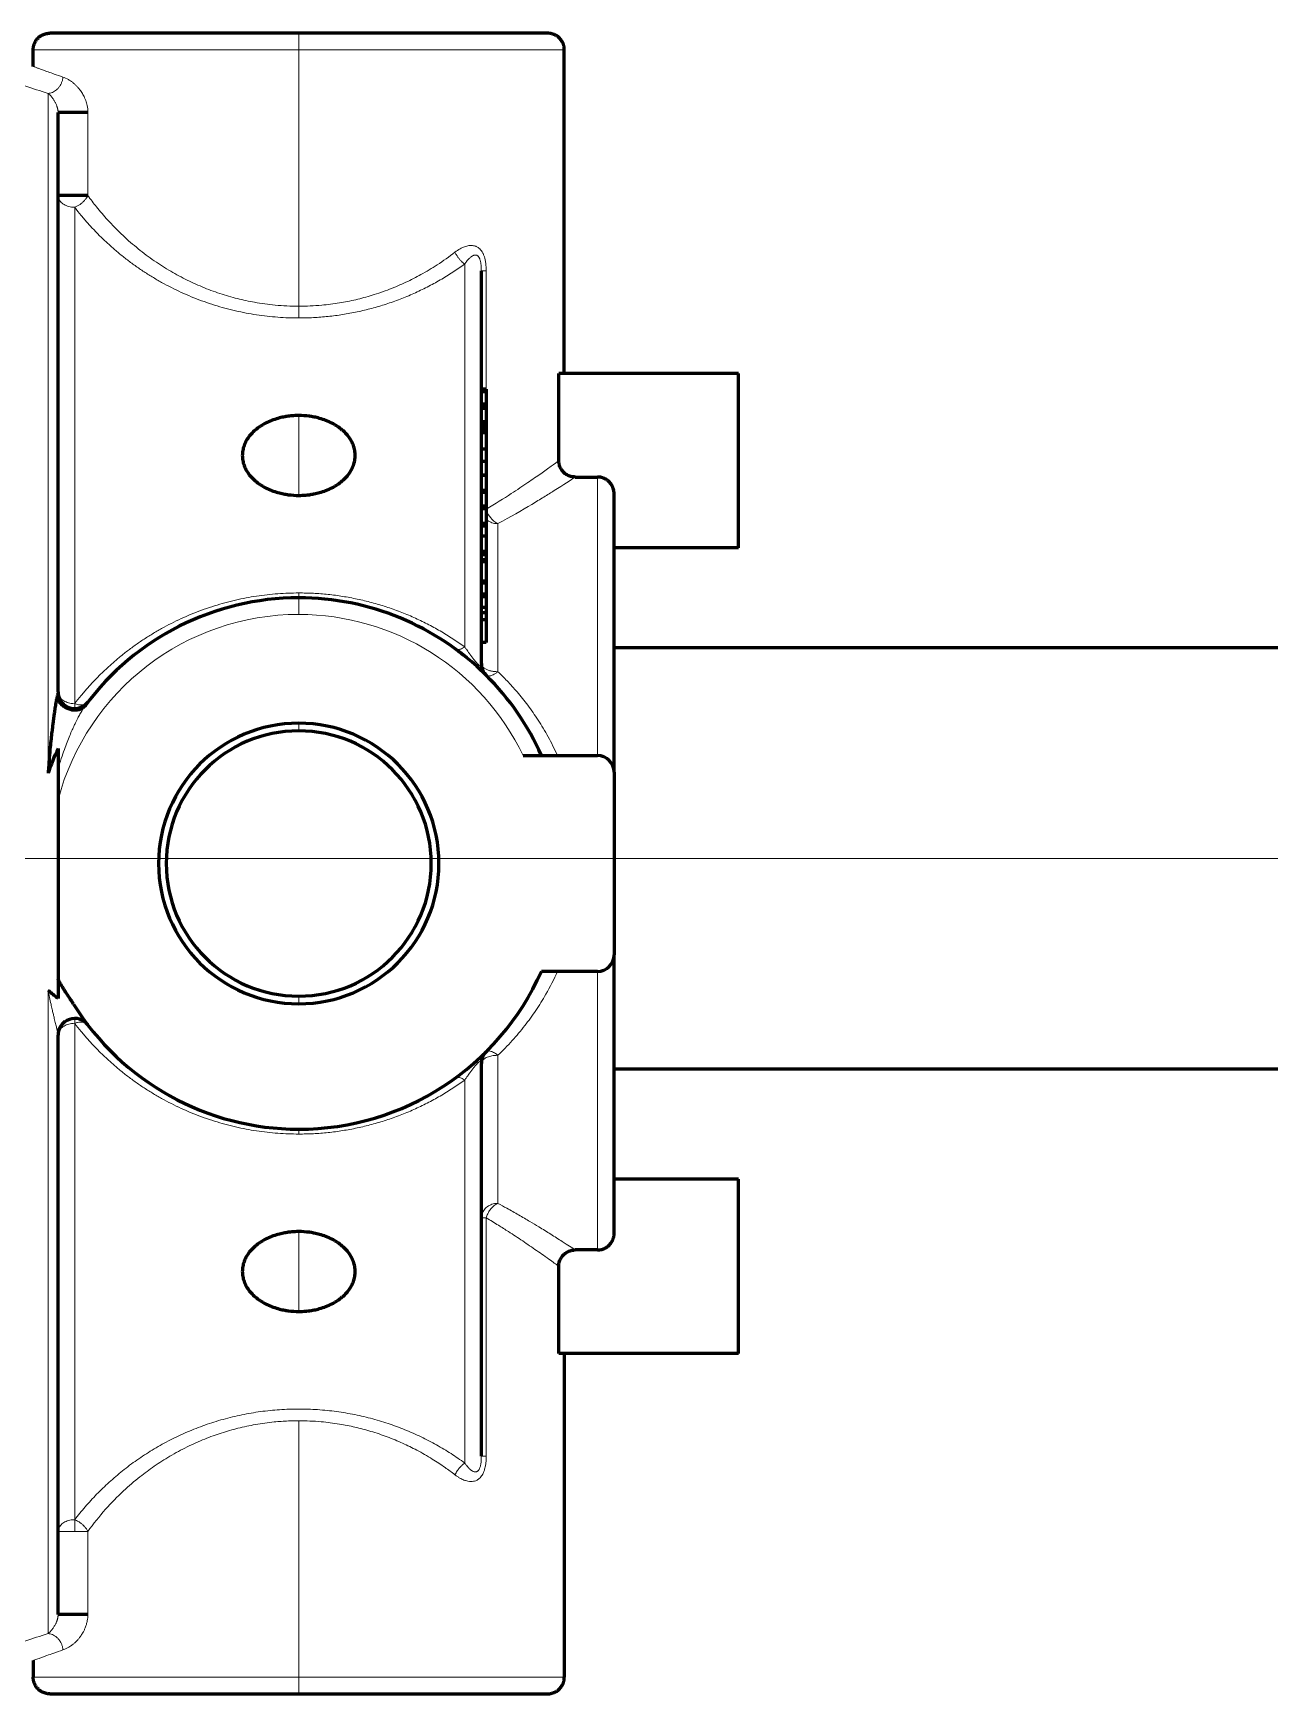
# Model space of a CAD drawing. Header units: millimetres. Extents: x 0 to 1680, y 0 to 594.
# Drawn here: x 628.473 to 630.428, y 228.67 to 231.295 of the extents above; entities that cross this region are included whole.
import ezdxf

# ---------------------------------------------------------------- set-up
doc = ezdxf.new("R2010")
doc.units = ezdxf.units.MM
for name, pattern in [('K5LT_AXLED', [19.5, 15, -1.5, 1.5, -1.5]), ('K5LT_BASIC', [0]), ('K5LT_THIN', [0])]:
    doc.linetypes.add(name, pattern=pattern)
doc.layers.add('Системный слой', color=7, linetype='Continuous')

msp = doc.modelspace()

# ---------------------------------------------------------------- linework, layer by layer
at = {"layer": 'Системный слой', "color": 5, "linetype": 'K5LT_BASIC', "lineweight": 60, "true_color": 0x0000ff}
for p, q in [((628.89277, 231.29511), (628.49902, 231.29511)), ((629.28652, 231.29511), (628.89277, 231.29511)), ((629.28652, 231.29511), (629.28652, 231.29511)), ((628.47277, 231.24261), (628.47277, 231.26886)), ((629.31277, 230.75699), (629.31277, 231.26886)), ((628.51214, 230.25383), (628.51214, 231.17003)), ((628.55924, 231.17003), (628.51214, 231.17003)), ((628.51214, 231.03855), (628.51214, 231.17003)), ((628.55924, 231.03855), (628.51214, 231.03855)), ((629.18152, 230.29871), (629.18152, 230.91943)), ((629.18152, 230.73242), (629.18152, 230.91943)), ((629.30401, 230.61932), (629.30401, 230.75699)), ((629.58839, 230.75699), (629.30401, 230.75699)), ((629.58839, 230.48136), (629.58839, 230.75699)), ((629.18939, 230.73242), (629.18152, 230.73242)), ((629.18939, 230.72832), (629.18152, 230.72832)), ((629.18939, 230.73242), (629.18939, 230.72832)), ((629.18939, 230.72832), (629.18939, 230.70884)), ((629.18939, 230.70884), (629.18152, 230.70884)), ((629.18152, 230.70715), (629.18939, 230.70715)), ((629.18939, 230.70175), (629.18152, 230.70175)), ((629.18939, 230.70884), (629.18939, 230.70715)), ((629.18939, 230.70715), (629.18939, 230.70175)), ((629.18939, 230.70175), (629.18939, 230.68084)), ((629.18939, 230.68084), (629.18152, 230.68084)), ((629.18939, 230.67582), (629.18152, 230.67582)), ((629.18939, 230.6708), (629.18152, 230.6708)), ((629.18939, 230.66669), (629.18152, 230.66669)), ((629.18939, 230.66349), (629.18152, 230.66349)), ((629.18939, 230.68084), (629.18939, 230.67582)), ((629.18939, 230.67582), (629.18939, 230.6708)), ((629.18939, 230.6708), (629.18939, 230.66669)), ((629.18939, 230.66669), (629.18939, 230.66349)), ((629.18939, 230.66349), (629.18939, 230.63732)), ((629.18939, 230.63732), (629.18152, 230.63732)), ((629.18939, 230.63732), (629.18939, 230.61829)), ((629.18939, 230.61829), (629.18152, 230.61829)), ((629.18939, 230.61783), (629.18152, 230.61783)), ((629.18939, 230.61829), (629.18939, 230.61783)), ((629.18939, 230.61783), (629.18939, 230.59628)), ((629.18939, 230.59628), (629.18152, 230.59628)), ((629.18939, 230.59582), (629.18152, 230.59582)), ((629.18939, 230.59628), (629.18939, 230.59582)), ((629.18939, 230.59582), (629.18939, 230.5722)), ((629.33007, 230.59356), (629.36527, 230.59356)), ((629.18939, 230.5722), (629.18152, 230.5722)), ((629.18939, 230.569), (629.18152, 230.569)), ((629.18939, 230.5722), (629.18939, 230.569)), ((629.18939, 230.569), (629.18939, 230.54792)), ((629.39152, 230.12699), (629.39152, 230.56705)), ((629.18152, 230.54792), (629.18939, 230.54792)), ((629.18939, 230.54347), (629.18152, 230.54347)), ((629.18939, 230.54792), (629.18939, 230.54347)), ((629.18939, 230.54347), (629.18939, 230.52053)), ((629.18152, 230.52053), (629.18939, 230.52053)), ((629.18939, 230.51609), (629.18152, 230.51609)), ((629.18939, 230.52053), (629.18939, 230.51609)), ((629.18939, 230.51609), (629.18939, 230.50007)), ((629.18939, 230.50007), (629.18152, 230.50007)), ((629.18939, 230.47588), (629.18152, 230.47588)), ((629.18939, 230.50007), (629.18939, 230.47588)), ((629.18939, 230.47588), (629.18939, 230.47495)), ((629.58839, 230.48136), (629.39152, 230.48136)), ((629.18939, 230.47495), (629.18152, 230.47495)), ((629.18939, 230.47077), (629.18152, 230.47077)), ((629.18939, 230.46264), (629.18152, 230.46264)), ((629.18939, 230.45945), (629.18152, 230.45945)), ((629.18939, 230.47495), (629.18939, 230.47077)), ((629.18939, 230.47077), (629.18939, 230.46264)), ((629.18939, 230.46264), (629.18939, 230.45945)), ((629.18939, 230.45945), (629.18939, 230.42886)), ((629.18939, 230.42886), (629.18152, 230.42886)), ((629.18939, 230.42566), (629.18152, 230.42566)), ((629.18939, 230.42886), (629.18939, 230.42566)), ((629.18939, 230.42566), (629.18939, 230.40832)), ((629.18939, 230.40832), (629.18152, 230.40832)), ((629.18939, 230.40741), (629.18152, 230.40741)), ((629.18939, 230.40421), (629.18152, 230.40421)), ((629.18939, 230.40832), (629.18939, 230.40741)), ((629.18939, 230.40741), (629.18939, 230.40421)), ((629.18939, 230.40421), (629.18939, 230.38766)), ((629.18152, 230.38766), (629.18939, 230.38766)), ((629.18939, 230.37873), (629.18152, 230.37873)), ((629.18939, 230.38766), (629.18939, 230.37873)), ((629.18939, 230.37873), (629.18939, 230.36769)), ((629.18939, 230.36769), (629.18152, 230.36769)), ((629.18939, 230.36769), (629.18939, 230.33209)), ((629.18939, 230.33209), (629.18152, 230.33209)), ((629.39152, 230.32405), (631.16634, 230.32405)), ((629.18152, 230.29871), (629.18152, 230.29869)), ((628.51214, 230.16459), (628.51214, 230.13195)), ((629.24763, 230.15324), (629.36527, 230.15324)), ((628.51214, 230.13195), (628.51214, 230.08343)), ((629.39152, 230.12699), (629.39152, 229.83824)), ((628.51214, 230.08343), (628.51214, 229.98261)), ((628.51214, 229.98261), (628.51214, 229.79955)), ((629.39152, 229.39818), (629.39152, 229.83824)), ((628.51214, 229.79955), (628.51214, 229.76913)), ((629.36527, 229.81199), (629.27655, 229.81199)), ((628.53631, 229.7605), (628.5363, 229.76052)), ((628.51214, 228.79519), (628.51214, 229.7114)), ((629.18152, 229.0458), (629.18152, 229.66652)), ((631.16634, 229.6573), (629.39152, 229.6573)), ((628.51214, 228.92668), (628.51214, 229.6348)), ((629.18152, 229.57108), (629.18152, 229.58938)), ((629.18152, 229.42253), (629.18152, 229.58938)), ((629.18152, 229.55623), (629.18152, 229.57108)), ((629.18152, 229.5372), (629.18152, 229.55623)), ((629.18152, 229.53365), (629.18152, 229.5372)), ((629.18152, 229.53247), (629.18152, 229.53365)), ((629.18152, 229.52555), (629.18152, 229.53247)), ((629.18152, 229.5176), (629.18152, 229.52555)), ((629.18152, 229.50646), (629.18152, 229.5176)), ((629.18152, 229.49219), (629.18152, 229.50646)), ((629.18152, 229.49097), (629.18152, 229.49219)), ((629.18152, 229.48901), (629.18152, 229.49097)), ((629.18152, 229.48209), (629.18152, 229.48901)), ((629.18152, 229.47414), (629.18152, 229.48209)), ((629.58839, 229.48386), (629.39152, 229.48386)), ((629.58839, 229.20824), (629.58839, 229.48386)), ((629.18152, 229.463), (629.18152, 229.47414)), ((629.18152, 229.45824), (629.18152, 229.463)), ((629.18152, 229.43073), (629.18152, 229.45824)), ((629.18152, 229.42516), (629.18152, 229.43073)), ((629.18152, 229.42345), (629.18152, 229.42516)), ((629.18152, 229.40504), (629.18152, 229.42345)), ((629.18152, 229.0458), (629.18152, 229.42253)), ((629.18152, 229.40386), (629.18152, 229.40504)), ((629.18152, 229.39955), (629.18152, 229.40386)), ((629.18152, 229.39841), (629.18152, 229.39955)), ((629.18152, 229.38), (629.18152, 229.39841)), ((629.18152, 229.37882), (629.18152, 229.38)), ((629.18152, 229.3627), (629.18152, 229.37882)), ((629.18152, 229.35875), (629.18152, 229.3627)), ((629.18152, 229.35864), (629.18152, 229.35875)), ((629.18152, 229.35178), (629.18152, 229.35864)), ((629.18152, 229.32787), (629.18152, 229.35178)), ((629.36527, 229.37167), (629.33007, 229.37167)), ((629.18152, 229.31982), (629.18152, 229.32787)), ((629.30401, 229.20824), (629.30401, 229.34591)), ((629.18152, 229.30614), (629.18152, 229.31982)), ((629.18152, 229.29626), (629.18152, 229.30614)), ((629.18152, 229.29508), (629.18152, 229.29626)), ((629.18152, 229.28251), (629.18152, 229.29508)), ((629.58839, 229.20824), (629.30401, 229.20824)), ((629.31277, 229.20824), (629.31277, 228.69636)), ((628.51214, 228.79519), (628.51214, 228.92668)), ((628.55924, 228.79519), (628.51214, 228.79519)), ((628.47277, 228.72262), (628.47277, 228.69636)), ((628.49902, 228.67011), (628.89277, 228.67011)), ((628.89277, 228.67011), (629.28652, 228.67011))]:
    msp.add_line(p, q, dxfattribs=at)
at = {"layer": 'Системный слой', "color": 7, "linetype": 'K5LT_THIN', "lineweight": 18}
for p, q in [((628.89277, 231.26886), (628.89277, 231.29511)), ((628.47277, 231.26886), (628.89277, 231.26886)), ((628.89277, 231.26886), (628.89277, 230.86352)), ((628.89277, 231.26886), (629.31277, 231.26886)), ((628.49639, 231.19993), (628.49639, 230.12535)), ((628.55924, 231.03855), (628.55924, 231.17003)), ((628.53839, 230.23527), (628.53839, 231.01999)), ((629.15527, 230.93033), (629.15527, 230.32493)), ((629.18924, 230.91943), (629.18152, 230.91943)), ((629.18924, 230.73242), (629.18924, 230.91943)), ((628.89277, 230.84495), (628.89277, 230.86352)), ((628.89277, 230.69074), (628.89277, 230.56452)), ((629.36527, 230.59356), (629.36527, 230.15324)), ((629.20777, 230.2858), (629.20777, 230.51984)), ((628.89277, 230.4103), (628.89277, 230.40261)), ((628.89277, 230.40261), (628.89277, 230.37636)), ((628.53839, 230.23527), (628.53839, 230.22758)), ((628.89277, 230.19222), (628.89277, 230.20436)), ((629.36527, 229.81199), (629.36527, 229.37167)), ((628.49639, 229.78188), (628.49639, 228.7653)), ((628.89277, 229.77301), (628.89277, 229.76086)), ((628.53839, 229.72996), (628.53839, 229.73765)), ((628.53839, 228.94524), (628.53839, 229.72996)), ((629.20777, 229.44539), (629.20777, 229.67942)), ((629.15527, 229.6403), (629.15527, 229.0349)), ((628.89277, 229.55493), (628.89277, 229.56261)), ((628.89277, 229.27449), (628.89277, 229.40071)), ((629.18152, 229.42253), (629.18924, 229.42253)), ((629.18924, 229.0458), (629.18924, 229.42253)), ((628.89277, 229.10171), (628.89277, 228.69636)), ((629.18152, 229.0458), (629.18924, 229.0458)), ((628.53839, 228.92668), (628.51214, 228.92668)), ((628.53839, 228.92668), (628.53839, 228.94524)), ((628.55924, 228.92668), (628.53839, 228.92668)), ((628.55924, 228.79519), (628.55924, 228.92668)), ((628.89277, 228.69636), (628.47277, 228.69636)), ((628.89277, 228.67011), (628.89277, 228.69636)), ((629.31277, 228.69636), (628.89277, 228.69636))]:
    msp.add_line(p, q, dxfattribs=at)
at = {"layer": 'Системный слой', "color": 30, "linetype": 'K5LT_AXLED', "lineweight": 18, "true_color": 0xff8000}
msp.add_line((585.63256, 229.99068), (661.9513, 229.99068), dxfattribs=at)
at = {"layer": 'Системный слой', "color": 7, "linetype": 'K5LT_THIN', "lineweight": 18}
for centre, radius, start, end in [((628.97796, 232.74385), 1.61728, 251.30787, 252.67691), ((628.89277, 229.98261), 0.39375, 90, 165.16489), ((628.89277, 229.98261), 0.39375, 25.67929, 90), ((628.97773, 227.22209), 1.61654, 107.32278, 108.69245)]:
    msp.add_arc(centre, radius, start, end, dxfattribs=at)
at = {"layer": 'Системный слой', "color": 5, "linetype": 'K5LT_BASIC', "lineweight": 60, "true_color": 0x0000ff}
for centre, radius, start, end in [((628.89277, 229.98261), 0.42, 90, 143.47453), ((628.89277, 229.98261), 0.42, 45.09958, 90), ((628.89425, 229.98456), 0.41755, 51.49798, 53.97574), ((629.20777, 230.29871), 0.02625, 180.00501, 225.09879), ((629.20777, 230.29871), 0.02625, 180.03945, 225.0991), ((628.89277, 229.98261), 0.42, 23.96948, 45.09958), ((628.53837, 230.25383), 0.02622, 179.99362, 234.40375), ((628.5384, 230.25382), 0.02624, 234.67466, 322.57954), ((628.53839, 230.25383), 0.02625, 270, 322.57199), ((628.89277, 229.98261), 0.22175, 90, 270), ((628.89277, 229.98261), 0.20961, 90, 270), ((628.89277, 229.98261), 0.22175, 270, 90), ((628.89277, 229.98261), 0.20961, 270, 90), ((628.81435, 230.02051), 0.33479, 154.51072, 161.75207), ((629.36527, 230.12699), 0.02625, 0, 90), ((629.36527, 229.83824), 0.02625, 270, 0), ((628.89277, 229.98261), 0.42, 270, 336.03052), ((628.89277, 229.98261), 0.42, 211.92748, 270), ((628.5384, 229.7114), 0.02625, 37.49043, 179.9927), ((628.53838, 229.7114), 0.02624, 125.92591, 180.00303), ((629.20777, 229.66652), 0.02625, 135.28664, 179.99971), ((629.20777, 229.66652), 0.02625, 135.28882, 179.9949), ((629.00119, 229.87261), 0.26555, 314.07676, 315.07914)]:
    msp.add_arc(centre, radius, start, end, dxfattribs=at)
for points, weights in [([(628.47277, 231.26886), (628.47277, 231.28424), (628.48364, 231.29511), (628.49902, 231.29511)], [0.5, 0.402378366498, 0.402368927975, 0.499971684429]), ([(629.31277, 231.26886), (629.31277, 231.28424), (629.3019, 231.29511), (629.28652, 231.29511)], [0.5, 0.402378366498, 0.402368927975, 0.499971684429]), ([(628.49902, 228.67011), (628.48364, 228.67011), (628.47277, 228.68099), (628.47277, 228.69636)], [0.499999769814, 0.402368927062, 0.402369003791, 0.5]), ([(629.28652, 228.67011), (629.3019, 228.67011), (629.31277, 228.68099), (629.31277, 228.69636)], [0.499999769814, 0.402368927062, 0.402369003791, 0.5])]:
    msp.add_rational_spline(points, weights, degree=3, dxfattribs=at)
at = {"layer": 'Системный слой', "color": 7, "linetype": 'K5LT_THIN', "lineweight": 18}
for points, knots in [([(628.51971, 231.22583), (628.51481, 231.22749), (628.50648, 231.23036), (628.49652, 231.23389), (628.48894, 231.23662), (628.48286, 231.23885), (628.47818, 231.24058), (628.47501, 231.24176), (628.47317, 231.24246), (628.47277, 231.24261), (628.47277, 231.24261)], [0, 0, 0, 0, 1.7535392, 3.2335896, 4.5704774, 5.8764475, 7.2528308, 8.5664618, 9.7342014, 11, 11, 11, 11]), ([(628.51971, 231.22583), (628.51959, 231.22407), (628.51906, 231.22072), (628.5175, 231.21614), (628.51542, 231.21215), (628.51289, 231.20867), (628.50991, 231.20567), (628.50661, 231.20325), (628.50317, 231.20149), (628.49975, 231.20038), (628.49749, 231.20002), (628.49639, 231.19993)], [0, 0, 0, 0, 1.6269506, 3.1051514, 4.412638, 5.75843, 7.0911523, 8.4008937, 9.6805454, 10.8696223, 12, 12, 12, 12]), ([(628.55924, 231.17003), (628.55924, 231.17381), (628.55847, 231.18024), (628.55623, 231.18782), (628.55415, 231.19289), (628.55175, 231.1978), (628.54914, 231.20212), (628.54608, 231.20633), (628.54336, 231.2096), (628.54034, 231.2128), (628.53693, 231.21596), (628.53295, 231.2191), (628.52705, 231.22289), (628.52257, 231.22486), (628.51971, 231.22583)], [0, 0, 0, 0, 1.6750866, 2.9410931, 3.7763891, 4.4262041, 5.8066833, 6.5948826, 7.5028759, 8.4350716, 9.4592901, 10.7065168, 12.160341, 15, 15, 15, 15]), ([(628.49639, 231.19993), (628.49718, 231.19927), (628.49868, 231.19791), (628.50082, 231.19566), (628.50264, 231.19347), (628.50416, 231.19144), (628.50543, 231.18955), (628.50654, 231.18774), (628.50756, 231.18592), (628.50851, 231.18404), (628.50935, 231.18215), (628.51008, 231.18033), (628.51067, 231.17862), (628.51111, 231.17709), (628.51145, 231.17571), (628.51172, 231.17441), (628.51194, 231.17306), (628.5121, 231.17163), (628.51214, 231.17058), (628.51214, 231.17003)], [0, 0, 0, 0, 3.0768281, 5.6895686, 7.7594534, 9.4993032, 10.9305415, 12.1237734, 13.3233444, 14.4322612, 15.4476679, 16.3550624, 17.1210312, 17.7565932, 18.2471893, 18.7109054, 19.1477415, 19.5733327, 20, 20, 20, 20]), ([(628.51214, 231.03855), (628.51214, 231.03729), (628.51249, 231.03492), (628.51387, 231.03169), (628.51583, 231.02891), (628.51834, 231.02644), (628.52144, 231.02427), (628.52502, 231.02248), (628.52894, 231.02114), (628.53342, 231.02022), (628.53662, 231.01999), (628.53839, 231.01999)], [0, 0, 0, 0, 1.5614761, 2.9241486, 4.1406521, 5.3872988, 6.6710189, 7.9362276, 9.2045628, 10.4539056, 12, 12, 12, 12]), ([(628.53839, 231.01999), (628.53994, 231.02058), (628.54284, 231.02193), (628.54682, 231.0244), (628.55027, 231.02709), (628.55334, 231.03002), (628.55592, 231.03306), (628.55787, 231.03594), (628.55884, 231.03773), (628.55924, 231.03855)], [0, 0, 0, 0, 1.7833989, 3.350197, 4.762088, 6.2136787, 7.6804134, 8.9351891, 10, 10, 10, 10]), ([(628.89277, 230.86352), (628.88038, 230.86351), (628.85709, 230.86461), (628.82459, 230.86904), (628.79538, 230.87533), (628.76768, 230.8834), (628.74003, 230.89369), (628.713, 230.90605), (628.6866, 230.92055), (628.66071, 230.93735), (628.63554, 230.95648), (628.612, 230.97736), (628.59109, 230.99881), (628.57368, 231.01922), (628.56364, 231.03243), (628.55924, 231.03855)], [0, 0, 0, 0, 1.5986949, 2.97432, 4.1162294, 5.3050701, 6.517206, 7.7100417, 8.9068617, 10.1491121, 11.4262785, 12.7154122, 13.9505114, 15.0646782, 16, 16, 16, 16]), ([(629.13983, 230.94889), (629.13075, 230.94186), (629.11322, 230.92943), (629.08711, 230.9138), (629.0619, 230.90096), (629.03613, 230.88995), (629.00957, 230.88079), (628.98307, 230.87366), (628.95643, 230.86835), (628.9263, 230.86449), (628.90481, 230.86351), (628.89277, 230.86352)], [0, 0, 0, 0, 1.5557329, 2.8997233, 4.0893603, 5.3474011, 6.6543169, 7.8621527, 9.0434957, 10.3308168, 12, 12, 12, 12]), ([(629.18924, 230.91943), (629.18924, 230.92235), (629.18905, 230.92744), (629.18819, 230.93407), (629.18708, 230.93919), (629.18567, 230.94363), (629.18385, 230.94766), (629.18162, 230.95123), (629.17916, 230.9541), (629.17672, 230.95617), (629.17456, 230.95747), (629.17255, 230.95837), (629.17035, 230.95907), (629.16739, 230.9596), (629.16391, 230.95965), (629.16015, 230.95913), (629.15661, 230.95821), (629.15264, 230.95674), (629.14697, 230.95397), (629.14255, 230.951), (629.13983, 230.94889)], [0, 0, 0, 0, 1.9671632, 3.4176926, 4.5499796, 5.6052735, 6.7092012, 7.7573636, 8.7871197, 9.6985112, 10.4062045, 10.938061, 11.6127855, 12.4517855, 13.6270238, 14.7180309, 15.779113, 16.7893175, 18.3159969, 21, 21, 21, 21]), ([(629.13983, 230.94889), (629.14047, 230.94754), (629.14187, 230.94493), (629.1443, 230.94124), (629.147, 230.9378), (629.14986, 230.93474), (629.15268, 230.93222), (629.15446, 230.93088), (629.15527, 230.93033)], [0, 0, 0, 0, 1.6759258, 3.2277778, 4.7246651, 6.3456261, 7.7937741, 9, 9, 9, 9]), ([(629.15527, 230.93033), (629.15617, 230.93164), (629.1579, 230.93401), (629.16044, 230.93705), (629.16262, 230.93931), (629.16449, 230.94099), (629.16609, 230.9422), (629.16761, 230.94314), (629.16907, 230.94384), (629.17053, 230.9443), (629.17192, 230.94449), (629.17317, 230.9444), (629.17423, 230.94408), (629.17517, 230.94361), (629.17601, 230.94298), (629.17679, 230.9422), (629.17751, 230.94126), (629.17816, 230.94017), (629.17878, 230.93888), (629.17935, 230.9374), (629.17989, 230.93561), (629.18036, 230.93359), (629.18076, 230.93132), (629.18109, 230.92875), (629.18134, 230.92587), (629.18149, 230.9227), (629.18152, 230.92054), (629.18152, 230.91943)], [0, 0, 0, 0, 2.7272239, 5.0634383, 7.0309744, 8.4778365, 9.795034, 10.9153809, 12.003631, 13.0652137, 14.0511732, 14.8760778, 15.5672747, 16.1678292, 16.7504147, 17.3120826, 17.8814188, 18.4740464, 19.0709757, 19.8043277, 20.5894768, 21.5494992, 22.5419261, 23.6596253, 24.9999763, 26.454723, 28, 28, 28, 28]), ([(629.30401, 230.61932), (629.30078, 230.61697), (629.29273, 230.61109), (629.27618, 230.59924), (629.25515, 230.58465), (629.227, 230.56593), (629.20354, 230.55125), (629.18939, 230.54279)], [0, 0, 0, 0, 1.4915807, 2.9516442, 4.4117078, 5.9816586, 8, 8, 8, 8]), ([(629.20777, 230.51984), (629.22744, 230.53046), (629.25294, 230.54513), (629.28057, 230.56192), (629.30756, 230.57876), (629.32282, 230.58879), (629.33007, 230.59356)], [0, 0, 0, 0, 2.3064672, 3.2668483, 4.2200333, 7, 7, 7, 7]), ([(629.18939, 230.54217), (629.18982, 230.54072), (629.19086, 230.5379), (629.19276, 230.53413), (629.19477, 230.53097), (629.19678, 230.52835), (629.19892, 230.52599), (629.2014, 230.52371), (629.20437, 230.52153), (629.20658, 230.52035), (629.20777, 230.51984)], [0, 0, 0, 0, 1.6386036, 3.2058394, 4.4404491, 5.5805007, 6.7191097, 7.909208, 9.3335984, 11, 11, 11, 11]), ([(629.18939, 230.52637), (629.18988, 230.52596), (629.19146, 230.52471), (629.1944, 230.52291), (629.19831, 230.52126), (629.2028, 230.52012), (629.206, 230.51984), (629.20777, 230.51984)], [0, 0, 0, 0, 0.8030818, 2.5117768, 4.2246942, 5.911962, 8, 8, 8, 8]), ([(629.15527, 230.32493), (629.15414, 230.32416), (629.15198, 230.32286), (629.14891, 230.32156), (629.14605, 230.32087), (629.1435, 230.32081), (629.1414, 230.32132), (629.14029, 230.32193), (629.13983, 230.32226)], [0, 0, 0, 0, 1.6759258, 3.2277778, 4.7246651, 6.3456261, 7.7937741, 9, 9, 9, 9]), ([(629.15527, 230.32493), (629.15611, 230.32371), (629.15762, 230.32153), (629.15967, 230.31861), (629.16127, 230.31637), (629.16257, 230.31457), (629.16385, 230.31281), (629.16525, 230.31089), (629.16684, 230.30874), (629.16846, 230.30663), (629.16992, 230.30481), (629.17099, 230.3035), (629.17185, 230.30247), (629.17271, 230.30146), (629.17378, 230.30025), (629.17494, 230.299), (629.176, 230.29795), (629.17679, 230.29722), (629.17743, 230.2967), (629.17806, 230.29623), (629.17876, 230.29581), (629.17941, 230.29554), (629.17993, 230.29546), (629.18033, 230.29551), (629.18069, 230.29566), (629.18103, 230.29599), (629.18131, 230.2966), (629.18148, 230.29752), (629.18152, 230.29829), (629.18152, 230.29871)], [0, 0, 0, 0, 2.709205, 4.7839916, 6.1999275, 7.3512001, 8.4505402, 9.7020305, 11.057127, 12.5292355, 13.6426649, 14.445959, 14.9482986, 15.5428706, 16.2865018, 17.2052477, 18.0097975, 18.6433243, 19.0993459, 19.6722462, 20.4531416, 21.3814854, 22.2714897, 23.0320383, 23.8727549, 25.0066453, 26.4433257, 28.150923, 30, 30, 30, 30]), ([(629.18152, 230.29871), (629.18152, 230.29783), (629.18186, 230.29621), (629.18317, 230.29405), (629.18489, 230.2923), (629.18683, 230.29087), (629.18893, 230.28968), (629.19122, 230.28865), (629.19372, 230.28777), (629.1964, 230.28705), (629.199, 230.28652), (629.2014, 230.28617), (629.20358, 230.28596), (629.20569, 230.28583), (629.20708, 230.2858), (629.20777, 230.2858)], [0, 0, 0, 0, 2.0721813, 3.8412427, 5.3198996, 6.6652605, 7.9090324, 9.0384999, 10.2654459, 11.480489, 12.5935329, 13.538806, 14.3777256, 15.1981236, 16, 16, 16, 16]), ([(629.20777, 230.2858), (629.20641, 230.28477), (629.20382, 230.28298), (629.20039, 230.28106), (629.19759, 230.27984), (629.19534, 230.27917), (629.19341, 230.27886), (629.19175, 230.27889), (629.19031, 230.27928), (629.18956, 230.2798), (629.18924, 230.28011)], [0, 0, 0, 0, 1.8701726, 3.5511384, 4.9131641, 6.1778632, 7.308252, 8.5052498, 9.7461417, 11, 11, 11, 11]), ([(629.30203, 230.15324), (629.29741, 230.16344), (629.28776, 230.18266), (629.27189, 230.20908), (629.25543, 230.23259), (629.23895, 230.25313), (629.22308, 230.2707), (629.21269, 230.2811), (629.20777, 230.2858)], [0, 0, 0, 0, 1.7999996, 3.4840246, 5.0520749, 6.5457185, 7.8616935, 9, 9, 9, 9]), ([(628.53839, 230.23527), (628.5366, 230.23527), (628.53326, 230.23551), (628.5287, 230.23648), (628.52476, 230.23787), (628.52127, 230.23965), (628.5182, 230.24184), (628.51567, 230.24437), (628.51378, 230.24714), (628.51247, 230.25031), (628.51214, 230.25258), (628.51214, 230.25383)], [0, 0, 0, 0, 1.5614761, 2.9241486, 4.1406521, 5.3872988, 6.6710189, 7.9362276, 9.2045628, 10.4539056, 12, 12, 12, 12]), ([(628.51214, 230.13195), (628.51374, 230.13755), (628.51689, 230.14791), (628.52173, 230.1621), (628.52626, 230.17423), (628.53041, 230.18454), (628.53417, 230.19324), (628.5374, 230.20029), (628.54006, 230.20585), (628.54224, 230.21022), (628.54409, 230.21378), (628.54587, 230.21708), (628.5477, 230.22037), (628.54955, 230.2236), (628.55133, 230.22662), (628.55321, 230.22965), (628.55452, 230.23159), (628.55526, 230.23259)], [0, 0, 0, 0, 2.791628, 5.196368, 7.2090267, 9.0369354, 10.5668019, 11.8038195, 12.8103614, 13.5887773, 14.2054891, 14.783003, 15.4335532, 16.0719325, 16.6656125, 17.2577615, 18, 18, 18, 18]), ([(628.55924, 230.23788), (628.55858, 230.237), (628.55706, 230.23558), (628.55429, 230.23416), (628.55127, 230.2334), (628.54798, 230.23318), (628.54457, 230.23351), (628.54134, 230.23424), (628.53932, 230.23491), (628.53839, 230.23527)], [0, 0, 0, 0, 1.7837053, 3.3511163, 4.7612903, 6.2120328, 7.6751183, 8.9316111, 10, 10, 10, 10]), ([(629.20777, 229.67942), (629.21556, 229.68687), (629.23027, 229.70199), (629.25022, 229.72573), (629.26796, 229.7502), (629.2856, 229.7785), (629.29639, 229.79955), (629.30203, 229.81199)], [0, 0, 0, 0, 1.5999997, 3.1296911, 4.5890742, 6.0484574, 8, 8, 8, 8]), ([(628.49639, 229.78188), (628.49784, 229.7746), (628.49994, 229.76462), (628.50266, 229.75255), (628.50425, 229.74573), (628.50558, 229.74015), (628.5067, 229.73548), (628.50768, 229.73144), (628.50859, 229.72771), (628.50939, 229.72441), (628.51006, 229.7216), (628.51061, 229.71928), (628.51106, 229.71729), (628.51144, 229.71553), (628.51174, 229.71404), (628.51196, 229.71288), (628.5121, 229.712), (628.51214, 229.71157), (628.51214, 229.7114)], [0, 0, 0, 0, 5.3525059, 7.3884734, 9.1194333, 10.5706484, 11.7062909, 12.7841895, 13.7901336, 14.7265381, 15.5183961, 16.1799181, 16.7632848, 17.3157394, 17.8150312, 18.230888, 18.6184608, 19, 19, 19, 19]), ([(628.51214, 229.7114), (628.51214, 229.71266), (628.51249, 229.71503), (628.51387, 229.71826), (628.51583, 229.72104), (628.51834, 229.72351), (628.52144, 229.72568), (628.52502, 229.72747), (628.52894, 229.72881), (628.53342, 229.72973), (628.53662, 229.72996), (628.53839, 229.72996)], [0, 0, 0, 0, 1.5614761, 2.9241486, 4.1406521, 5.3872988, 6.6710189, 7.9362276, 9.2045628, 10.4539056, 12, 12, 12, 12]), ([(628.53839, 229.72996), (628.53994, 229.73056), (628.54284, 229.73143), (628.54682, 229.732), (628.55027, 229.73195), (628.55334, 229.73137), (628.55592, 229.7303), (628.55786, 229.72892), (628.55883, 229.72788), (628.55922, 229.72737)], [0, 0, 0, 0, 1.7858515, 3.3548043, 4.7686371, 6.222224, 7.6909759, 8.9474772, 10, 10, 10, 10]), ([(629.15527, 229.6403), (629.15617, 229.64162), (629.1579, 229.64411), (629.16044, 229.6477), (629.16262, 229.65073), (629.16449, 229.65329), (629.16609, 229.65545), (629.16761, 229.65745), (629.16907, 229.65933), (629.17053, 229.66116), (629.17192, 229.66286), (629.17317, 229.6643), (629.17423, 229.66548), (629.17517, 229.66647), (629.17601, 229.6673), (629.17679, 229.66801), (629.17751, 229.6686), (629.17816, 229.66906), (629.17878, 229.66943), (629.17935, 229.66967), (629.17989, 229.66978), (629.18036, 229.66972), (629.18076, 229.6695), (629.18109, 229.66907), (629.18134, 229.66844), (629.18149, 229.66758), (629.18152, 229.66689), (629.18152, 229.66652)], [0, 0, 0, 0, 2.7272239, 5.0634383, 7.0309744, 8.4778365, 9.795034, 10.9153809, 12.003631, 13.0652137, 14.0511732, 14.8760778, 15.5672747, 16.1678292, 16.7504147, 17.3120826, 17.8814188, 18.4740464, 19.0709757, 19.8043277, 20.5894768, 21.5494992, 22.5419261, 23.6596253, 24.9999763, 26.454723, 28, 28, 28, 28]), ([(629.18152, 229.66652), (629.18152, 229.6674), (629.18186, 229.66905), (629.18324, 229.67129), (629.1852, 229.67322), (629.18772, 229.67494), (629.19081, 229.67645), (629.1944, 229.67769), (629.19831, 229.67862), (629.2028, 229.67926), (629.206, 229.67942), (629.20777, 229.67942)], [0, 0, 0, 0, 1.5614761, 2.9241485, 4.1406521, 5.3872988, 6.6710189, 7.9362276, 9.2045627, 10.4539056, 12, 12, 12, 12]), ([(629.18924, 229.68512), (629.18964, 229.68552), (629.19055, 229.68608), (629.1922, 229.68638), (629.1939, 229.68631), (629.19576, 229.68595), (629.198, 229.68523), (629.20072, 229.684), (629.20401, 229.68212), (629.20645, 229.68043), (629.20777, 229.67942)], [0, 0, 0, 0, 1.584048, 2.9083401, 3.9728765, 5.0590382, 6.3006248, 7.6514315, 9.1882722, 11, 11, 11, 11]), ([(629.13983, 229.64296), (629.14047, 229.64343), (629.14187, 229.64411), (629.1443, 229.64446), (629.147, 229.64419), (629.14986, 229.64332), (629.15268, 229.64196), (629.15446, 229.64085), (629.15527, 229.6403)], [0, 0, 0, 0, 1.6759258, 3.2277778, 4.7246651, 6.3456261, 7.7937741, 9, 9, 9, 9]), ([(629.18152, 229.42253), (629.18152, 229.4241), (629.18187, 229.42703), (629.18325, 229.431), (629.18522, 229.43443), (629.18775, 229.43747), (629.19085, 229.44015), (629.19441, 229.44233), (629.19828, 229.44395), (629.20274, 229.4451), (629.20596, 229.44539), (629.20777, 229.44539)], [0, 0, 0, 0, 1.5710059, 2.9372706, 4.1518911, 5.4011521, 6.6850538, 7.9494446, 9.1935209, 10.4172828, 12, 12, 12, 12]), ([(629.20777, 229.44539), (629.20671, 229.44494), (629.20474, 229.4439), (629.20207, 229.44204), (629.19976, 229.44005), (629.19763, 229.43787), (629.19553, 229.43531), (629.19351, 229.43234), (629.19171, 229.4291), (629.19027, 229.42579), (629.18954, 229.4236), (629.18924, 229.42253)], [0, 0, 0, 0, 1.5840175, 2.9583043, 4.0957077, 5.2733428, 6.5326155, 7.9072454, 9.3367176, 10.7031581, 12, 12, 12, 12]), ([(629.33007, 229.37167), (629.3251, 229.37494), (629.31586, 229.381), (629.30084, 229.39058), (629.29153, 229.39644), (629.2822, 229.40224), (629.27136, 229.40889), (629.25775, 229.41709), (629.24095, 229.42694), (629.22385, 229.43662), (629.21256, 229.4428), (629.20777, 229.44539)], [0, 0, 0, 0, 3.263691, 4.3660838, 5.3240203, 6.2230178, 7.0946898, 8.2788135, 9.6831519, 11.0368064, 12, 12, 12, 12]), ([(629.18924, 229.42253), (629.19591, 229.41854), (629.20797, 229.41116), (629.22327, 229.40147), (629.23596, 229.39321), (629.24721, 229.38573), (629.25842, 229.37815), (629.26943, 229.37056), (629.28061, 229.36273), (629.29064, 229.35559), (629.29854, 229.34989), (629.30246, 229.34704), (629.30401, 229.34591)], [0, 0, 0, 0, 1.54453, 2.8881834, 3.9269923, 5.0142667, 6.1525819, 7.4096244, 8.7499271, 10.388143, 11.8377917, 13, 13, 13, 13]), ([(628.55924, 228.92668), (628.56793, 228.93877), (628.58567, 228.96094), (628.61365, 228.98966), (628.63973, 229.01213), (628.66431, 229.03032), (628.68919, 229.04619), (628.71592, 229.06063), (628.74324, 229.07284), (628.77016, 229.08261), (628.79692, 229.09027), (628.82488, 229.0962), (628.85154, 229.09985), (628.8744, 229.10145), (628.88731, 229.10171), (628.89277, 229.10171)], [0, 0, 0, 0, 1.8473244, 3.4868539, 4.8708536, 5.9993235, 7.1704975, 8.4267452, 9.6652185, 10.7954785, 11.9186427, 13.0870018, 14.3414641, 15.2956111, 16, 16, 16, 16]), ([(628.89277, 229.10171), (628.90451, 229.10172), (628.92597, 229.10076), (628.95571, 229.09698), (628.98193, 229.09182), (629.00726, 229.08512), (629.03245, 229.07662), (629.05675, 229.06659), (629.08055, 229.05495), (629.10297, 229.04212), (629.12299, 229.02893), (629.13469, 229.02031), (629.13983, 229.01634)], [0, 0, 0, 0, 1.762424, 3.2002487, 4.4238961, 5.6823161, 7.0235434, 8.2906306, 9.5016456, 10.8715034, 12.0461386, 13, 13, 13, 13]), ([(629.13983, 229.01634), (629.14112, 229.01535), (629.14368, 229.01348), (629.14834, 229.01055), (629.15266, 229.00844), (629.15695, 229.00693), (629.16062, 229.006), (629.16485, 229.00551), (629.16894, 229.0058), (629.17224, 229.0067), (629.17484, 229.00789), (629.17716, 229.00939), (629.17955, 229.01154), (629.18177, 229.01425), (629.18359, 229.01718), (629.18493, 229.01992), (629.18593, 229.02247), (629.18689, 229.02548), (629.18784, 229.02935), (629.18868, 229.03447), (629.18915, 229.04007), (629.18924, 229.04398), (629.18924, 229.0458)], [0, 0, 0, 0, 1.3951158, 2.7446919, 4.8781318, 5.7955714, 6.9793122, 8.4352716, 9.8641193, 10.9904423, 11.7703412, 12.6036184, 13.5711603, 14.6717722, 15.6201073, 16.4169258, 17.1014047, 17.7584027, 18.8393763, 20.1251251, 21.657318, 23, 23, 23, 23]), ([(629.15527, 229.0349), (629.15414, 229.03413), (629.15198, 229.03245), (629.14891, 229.02953), (629.14605, 229.02628), (629.14282, 229.02193), (629.14084, 229.01848), (629.13983, 229.01634)], [0, 0, 0, 0, 1.4897118, 2.8691359, 4.1997023, 5.6405565, 8, 8, 8, 8]), ([(629.15527, 229.0349), (629.15611, 229.03368), (629.15762, 229.03159), (629.15967, 229.02907), (629.16127, 229.0273), (629.16257, 229.02599), (629.16385, 229.0248), (629.16525, 229.02362), (629.16684, 229.02248), (629.16846, 229.02159), (629.16992, 229.02107), (629.17099, 229.02086), (629.17185, 229.02078), (629.17271, 229.02079), (629.17378, 229.021), (629.17494, 229.02148), (629.176, 229.02223), (629.17679, 229.02303), (629.17743, 229.02387), (629.17806, 229.02488), (629.17876, 229.02628), (629.17941, 229.02801), (629.17993, 229.0298), (629.18033, 229.03153), (629.18069, 229.03342), (629.18103, 229.03578), (629.18131, 229.03873), (629.18148, 229.04214), (629.18152, 229.04456), (629.18152, 229.0458)], [0, 0, 0, 0, 2.7092051, 4.7839916, 6.1999276, 7.3512002, 8.4505404, 9.7020308, 11.0571273, 12.5292334, 13.6426609, 14.4459541, 14.9482976, 15.5428624, 16.2864798, 17.2051888, 18.0097168, 18.6432325, 19.0992684, 19.6721828, 20.4530992, 21.3814556, 22.2714732, 23.0320284, 23.8727561, 25.0066522, 26.4433357, 28.1509304, 30, 30, 30, 30]), ([(628.53839, 228.94524), (628.5366, 228.94524), (628.53326, 228.945), (628.5287, 228.94402), (628.52476, 228.94264), (628.52127, 228.94086), (628.5182, 228.93867), (628.51567, 228.93613), (628.51378, 228.93336), (628.51247, 228.93019), (628.51214, 228.92793), (628.51214, 228.92668)], [0, 0, 0, 0, 1.5614761, 2.9241486, 4.1406521, 5.3872988, 6.6710189, 7.9362276, 9.2045628, 10.4539056, 12, 12, 12, 12]), ([(628.55924, 228.92668), (628.55858, 228.92806), (628.55706, 228.93064), (628.55429, 228.93418), (628.55127, 228.93726), (628.54798, 228.93999), (628.54369, 228.94286), (628.54041, 228.94447), (628.53839, 228.94524)], [0, 0, 0, 0, 1.6053348, 3.0160047, 4.2851613, 5.5908295, 6.9076065, 9, 9, 9, 9]), ([(628.51214, 228.79519), (628.51214, 228.79443), (628.51206, 228.79311), (628.51184, 228.7915), (628.5116, 228.79022), (628.51137, 228.78915), (628.51111, 228.78814), (628.5108, 228.78707), (628.5104, 228.78582), (628.50988, 228.7844), (628.50921, 228.78273), (628.50835, 228.78086), (628.50731, 228.77883), (628.50612, 228.77678), (628.50481, 228.77474), (628.50334, 228.77266), (628.50167, 228.77056), (628.49988, 228.76855), (628.49809, 228.76677), (628.49694, 228.76576), (628.49639, 228.7653)], [0, 0, 0, 0, 0.6176124, 1.1544532, 1.5912124, 2.0016784, 2.3826231, 2.8295657, 3.3761289, 4.0928998, 4.9178227, 6.0181843, 7.295925, 8.7380328, 10.284202, 12.0196435, 14.0583851, 16.3965279, 18.7487892, 21, 21, 21, 21]), ([(628.51971, 228.7394), (628.52382, 228.74079), (628.52958, 228.74358), (628.53656, 228.74895), (628.54018, 228.75226), (628.54326, 228.75551), (628.54604, 228.75885), (628.54883, 228.7627), (628.5514, 228.76685), (628.55367, 228.77129), (628.55546, 228.77548), (628.55707, 228.78019), (628.55867, 228.7866), (628.55924, 228.79186), (628.55924, 228.79519)], [0, 0, 0, 0, 4.0793304, 5.4348987, 6.5368007, 7.4801097, 8.3632601, 9.2318752, 10.2847016, 11.103493, 11.9051692, 12.621514, 13.5199771, 15, 15, 15, 15]), ([(628.51971, 228.7394), (628.51959, 228.74117), (628.51906, 228.74448), (628.51754, 228.74899), (628.51553, 228.75289), (628.51307, 228.75634), (628.51011, 228.75939), (628.50677, 228.76188), (628.50327, 228.7637), (628.49978, 228.76484), (628.49749, 228.76521), (628.49639, 228.7653)], [0, 0, 0, 0, 1.6389209, 3.0691764, 4.3464237, 5.6551723, 7.0032277, 8.3361652, 9.6469259, 10.868615, 12, 12, 12, 12]), ([(628.47277, 228.72261), (628.47277, 228.72262), (628.47287, 228.72265), (628.47358, 228.72293), (628.47538, 228.72361), (628.47825, 228.72467), (628.48218, 228.72613), (628.48742, 228.72805), (628.49481, 228.73073), (628.50528, 228.73445), (628.51441, 228.73761), (628.51971, 228.7394)], [0, 0, 0, 0, 0.5653916, 1.6532264, 2.8695452, 4.1260421, 5.320882, 6.6146486, 8.106573, 9.931695, 12, 12, 12, 12])]:
    msp.add_open_spline(points, degree=3, knots=knots, dxfattribs=at)
for points, weights in [([(628.53839, 231.01999), (628.62439, 230.90762), (628.75127, 230.84495), (628.89277, 230.84495)], [1, 0.931063125171, 0.931063125171, 1]), ([(628.89277, 230.84495), (628.98789, 230.84495), (629.07835, 230.87437), (629.15527, 230.93033)], [1, 0.967313674515, 0.967313674515, 1]), ([(628.89277, 230.4103), (628.75127, 230.4103), (628.62439, 230.34764), (628.53839, 230.23527)], [1, 0.931063125171, 0.931063125171, 1]), ([(629.15527, 230.32493), (629.07835, 230.38088), (628.98789, 230.4103), (628.89277, 230.4103)], [1, 0.967313674515, 0.967313674515, 1]), ([(628.53839, 229.72996), (628.62439, 229.61759), (628.75127, 229.55493), (628.89277, 229.55493)], [1, 0.931063125171, 0.931063125171, 1]), ([(628.89277, 229.55493), (628.98789, 229.55493), (629.07835, 229.58434), (629.15527, 229.6403)], [1, 0.967313674515, 0.967313674515, 1]), ([(629.15527, 229.0349), (628.94793, 229.18572), (628.69422, 229.14884), (628.53839, 228.94524)], [1, 0.810446083212, 0.810446083212, 1])]:
    msp.add_rational_spline(points, weights, degree=3, dxfattribs=at)
at = {"layer": 'Системный слой', "color": 5, "linetype": 'K5LT_BASIC', "lineweight": 60, "true_color": 0x0000ff}
for points, knots in [([(628.89277, 230.69074), (628.88903, 230.69074), (628.88342, 230.69049), (628.87542, 230.68959), (628.86813, 230.68838), (628.85926, 230.68627), (628.84966, 230.68308), (628.84017, 230.67882), (628.83151, 230.67375), (628.82382, 230.66796), (628.81721, 230.66153), (628.8118, 230.65457), (628.80766, 230.64718), (628.80487, 230.63948), (628.8037, 230.63292), (628.80352, 230.62895), (628.80352, 230.62763)], [0, 0, 0, 0, 1.36, 2.04, 2.9466667, 4.08, 5.44, 6.8, 8.16, 9.52, 10.88, 12.24, 13.6, 14.96, 16.32, 17, 17, 17, 17]), ([(628.98202, 230.62763), (628.98202, 230.62895), (628.98184, 230.63292), (628.98067, 230.63948), (628.97787, 230.64718), (628.97374, 230.65457), (628.96832, 230.66153), (628.96172, 230.66796), (628.95403, 230.67375), (628.94537, 230.67882), (628.93588, 230.68308), (628.92628, 230.68627), (628.91741, 230.68838), (628.90648, 230.6902), (628.89838, 230.69074), (628.89277, 230.69074)], [0, 0, 0, 0, 0.64, 1.92, 3.2, 4.48, 5.76, 7.04, 8.32, 9.6, 10.88, 12.16, 13.2266667, 14.08, 16, 16, 16, 16]), ([(628.80352, 230.62763), (628.80352, 230.62631), (628.8037, 230.62234), (628.80487, 230.61577), (628.80766, 230.60808), (628.8118, 230.60069), (628.81721, 230.59372), (628.82382, 230.58729), (628.83151, 230.5815), (628.84017, 230.57644), (628.84966, 230.57218), (628.85926, 230.56898), (628.86813, 230.56687), (628.87906, 230.56506), (628.88716, 230.56452), (628.89277, 230.56452)], [0, 0, 0, 0, 0.64, 1.92, 3.2, 4.48, 5.76, 7.04, 8.32, 9.6, 10.88, 12.16, 13.2266667, 14.08, 16, 16, 16, 16]), ([(628.89277, 230.56452), (628.89651, 230.56452), (628.90212, 230.56477), (628.91012, 230.56567), (628.91741, 230.56687), (628.92628, 230.56898), (628.93588, 230.57218), (628.94537, 230.57644), (628.95403, 230.5815), (628.96172, 230.58729), (628.96832, 230.59372), (628.97374, 230.60069), (628.97787, 230.60808), (628.98067, 230.61577), (628.98184, 230.62234), (628.98202, 230.62631), (628.98202, 230.62763)], [0, 0, 0, 0, 1.36, 2.04, 2.9466667, 4.08, 5.44, 6.8, 8.16, 9.52, 10.88, 12.24, 13.6, 14.96, 16.32, 17, 17, 17, 17]), ([(629.39152, 230.56705), (629.39152, 230.56843), (629.39134, 230.57074), (629.39063, 230.57416), (629.38951, 230.57747), (629.38779, 230.58086), (629.3857, 230.58382), (629.38369, 230.586), (629.38196, 230.58755), (629.38032, 230.5888), (629.37859, 230.58993), (629.37672, 230.59094), (629.375, 230.59169), (629.37342, 230.59226), (629.37189, 230.59272), (629.37015, 230.59312), (629.36834, 230.5934), (629.36658, 230.59355), (629.36566, 230.59356), (629.36527, 230.59356)], [0, 0, 0, 0, 1.7948718, 3.0769231, 4.7863248, 6.6666667, 8.3760684, 9.7435897, 10.6837607, 11.5384615, 12.5641026, 13.5754986, 14.5726496, 15.2849003, 15.982906, 16.8376068, 17.8347578, 18.7749288, 20, 20, 20, 20]), ([(629.18553, 230.28377), (629.18563, 230.28366), (629.18584, 230.28346), (629.18638, 230.28293), (629.18684, 230.28249), (629.18726, 230.28207), (629.18761, 230.28173), (629.18791, 230.28144), (629.18813, 230.28122), (629.18829, 230.28106), (629.18836, 230.28099), (629.18845, 230.2809), (629.18863, 230.28072), (629.18875, 230.28061), (629.18884, 230.28051), (629.18892, 230.28044), (629.18897, 230.28038), (629.18901, 230.28034), (629.18901, 230.28034), (629.18911, 230.28023), (629.18882, 230.28058), (629.18996, 230.27924), (629.18571, 230.28421), (629.18815, 230.28122), (629.18851, 230.28087), (629.18906, 230.28029), (629.18924, 230.28012)], [0, 0, 0, 0, 1.0637271, 2.2049534, 3.3461797, 4.4874061, 5.6286324, 6.7698588, 7.9110851, 9.0523114, 10.1935378, 11.3347641, 12.4759904, 13.6172168, 14.7584431, 15.8996694, 17.0408958, 18.1821221, 19.3233484, 20.4645748, 21.6058011, 22.7470274, 23.8882538, 25.0294801, 26.1707064, 27, 27, 27, 27]), ([(628.51056, 230.24575), (628.51027, 230.24452), (628.50971, 230.24206), (628.50891, 230.23827), (628.50819, 230.23433), (628.50752, 230.23024), (628.50691, 230.22609), (628.50638, 230.22225), (628.50587, 230.21861), (628.50535, 230.21492), (628.50476, 230.21068), (628.50407, 230.20544), (628.50322, 230.19872), (628.50218, 230.18994), (628.50098, 230.179), (628.49959, 230.16525), (628.49797, 230.14718), (628.49694, 230.13343), (628.49639, 230.12535)], [0, 0, 0, 0, 0.6912712, 1.3463878, 1.972569, 2.6780977, 3.3577614, 3.9786078, 4.5161736, 5.0985975, 5.7405499, 6.5356702, 7.5849555, 8.9087655, 10.6515075, 12.684047, 15.2954363, 19, 19, 19, 19]), ([(628.55526, 230.23259), (628.55419, 230.23114), (628.55224, 230.22922), (628.5491, 230.22727), (628.54652, 230.22614), (628.54373, 230.22535), (628.5408, 230.22493), (628.53776, 230.22487), (628.53466, 230.22519), (628.53156, 230.22586), (628.52849, 230.22689), (628.52552, 230.22825), (628.52268, 230.22993), (628.52003, 230.2319), (628.51759, 230.23412), (628.51542, 230.23656), (628.51354, 230.23923), (628.51202, 230.24188), (628.5107, 230.2452), (628.51044, 230.24601), (628.51056, 230.24575)], [0, 0, 0, 0, 2.2105263, 3.3157895, 4.4210526, 5.5263158, 6.6315789, 7.7368421, 8.8421053, 9.9473684, 11.0526316, 12.1578947, 13.2631579, 14.3684211, 15.4736842, 16.5789474, 17.6842105, 18.7894737, 19.8947368, 21, 21, 21, 21]), ([(628.51214, 230.25383), (628.51214, 230.25334), (628.51198, 230.2523), (628.51141, 230.24948), (628.51102, 230.24773), (628.51056, 230.24575)], [0, 0, 0, 0, 0.5, 0.5, 1, 1, 1, 1]), ([(628.55526, 230.23259), (628.55565, 230.23312), (628.55615, 230.23378), (628.55684, 230.23471), (628.55731, 230.23534), (628.55766, 230.23579), (628.55783, 230.23602), (628.55791, 230.23613), (628.55807, 230.23634), (628.55828, 230.23662), (628.55856, 230.23699), (628.55878, 230.23728), (628.55893, 230.23747), (628.55905, 230.23763), (628.55919, 230.2378), (628.55901, 230.2376), (628.55984, 230.23857), (628.5568, 230.235), (628.55879, 230.23728), (628.55886, 230.23738), (628.55912, 230.23773), (628.55919, 230.2378), (628.55924, 230.23788)], [0, 0, 0, 0, 3.8201394, 5.0980952, 7.7696868, 9.6337297, 9.77463, 10.2288893, 10.8345682, 11.9117859, 12.9890036, 14.0662213, 15.143439, 16.2206567, 17.2978744, 18.3750921, 19.4523098, 20.5295275, 21.6067452, 22.6839629, 22.716781, 23, 23, 23, 23]), ([(628.5363, 229.76052), (628.53512, 229.76241), (628.53306, 229.76562), (628.52887, 229.77203), (628.52484, 229.77815), (628.52074, 229.78462), (628.51676, 229.79116), (628.51394, 229.79617), (628.51214, 229.79955)], [0, 0, 0, 0, 1.3093709, 2.2472525, 4.4981683, 5.6236262, 6.7490842, 9, 9, 9, 9]), ([(628.51214, 229.76913), (628.51, 229.77077), (628.5068, 229.77327), (628.50155, 229.77751), (628.49844, 229.78012), (628.49639, 229.78188)], [0, 0, 0, 0, 2.3999995, 3.5999993, 6, 6, 6, 6]), ([(628.89277, 229.40071), (628.88903, 229.40071), (628.88342, 229.40046), (628.87542, 229.39956), (628.86813, 229.39836), (628.85926, 229.39624), (628.84966, 229.39305), (628.84017, 229.38879), (628.83151, 229.38373), (628.82382, 229.37793), (628.81721, 229.37151), (628.8118, 229.36454), (628.80766, 229.35715), (628.80487, 229.34946), (628.8037, 229.34289), (628.80352, 229.33892), (628.80352, 229.3376)], [0, 0, 0, 0, 1.36, 2.04, 2.9466667, 4.08, 5.44, 6.8, 8.16, 9.52, 10.88, 12.24, 13.6, 14.96, 16.32, 17, 17, 17, 17]), ([(628.98202, 229.3376), (628.98202, 229.33892), (628.98184, 229.34289), (628.98067, 229.34946), (628.97787, 229.35715), (628.97374, 229.36454), (628.96832, 229.37151), (628.96172, 229.37793), (628.95403, 229.38373), (628.94537, 229.38879), (628.93588, 229.39305), (628.92628, 229.39624), (628.91741, 229.39836), (628.90648, 229.40017), (628.89838, 229.40071), (628.89277, 229.40071)], [0, 0, 0, 0, 0.64, 1.92, 3.2, 4.48, 5.76, 7.04, 8.32, 9.6, 10.88, 12.16, 13.2266667, 14.08, 16, 16, 16, 16]), ([(629.36527, 229.37167), (629.36661, 229.37167), (629.36885, 229.37184), (629.37205, 229.37251), (629.37494, 229.37346), (629.37786, 229.37484), (629.38066, 229.37661), (629.38325, 229.37876), (629.38555, 229.38123), (629.3874, 229.38381), (629.38873, 229.38621), (629.3896, 229.38818), (629.3902, 229.38983), (629.39067, 229.39143), (629.39109, 229.39325), (629.39136, 229.39511), (629.39151, 229.39691), (629.39152, 229.39781), (629.39152, 229.39818)], [0, 0, 0, 0, 1.7051282, 2.9230769, 4.3846154, 5.8461538, 7.3076923, 8.7692308, 10.2307692, 11.6923077, 12.8967236, 13.8440171, 14.5206553, 15.1837607, 15.9957265, 16.9430199, 17.8361823, 19, 19, 19, 19]), ([(629.30401, 229.34591), (629.30401, 229.34727), (629.30419, 229.34952), (629.30486, 229.35271), (629.3058, 229.35556), (629.30716, 229.35842), (629.30889, 229.36113), (629.31097, 229.36363), (629.31338, 229.36586), (629.31589, 229.36765), (629.31819, 229.36892), (629.32007, 229.36976), (629.32167, 229.37034), (629.32325, 229.37081), (629.32505, 229.37122), (629.32692, 229.3715), (629.32874, 229.37165), (629.32967, 229.37167), (629.33007, 229.37167)], [0, 0, 0, 0, 1.7051282, 2.9230769, 4.3846154, 5.8461538, 7.3076923, 8.7692308, 10.2307692, 11.6923077, 12.8967236, 13.8440171, 14.5206553, 15.1837607, 15.9957265, 16.9430199, 17.8361823, 19, 19, 19, 19]), ([(628.80352, 229.3376), (628.80352, 229.33628), (628.8037, 229.33231), (628.80487, 229.32574), (628.80766, 229.31805), (628.8118, 229.31066), (628.81721, 229.3037), (628.82382, 229.29727), (628.83151, 229.29147), (628.84017, 229.28641), (628.84966, 229.28215), (628.85926, 229.27896), (628.86813, 229.27685), (628.87906, 229.27503), (628.88716, 229.27449), (628.89277, 229.27449)], [0, 0, 0, 0, 0.64, 1.92, 3.2, 4.48, 5.76, 7.04, 8.32, 9.6, 10.88, 12.16, 13.2266667, 14.08, 16, 16, 16, 16]), ([(628.89277, 229.27449), (628.89651, 229.27449), (628.90212, 229.27474), (628.91012, 229.27564), (628.91741, 229.27685), (628.92628, 229.27896), (628.93588, 229.28215), (628.94537, 229.28641), (628.95403, 229.29147), (628.96172, 229.29727), (628.96832, 229.3037), (628.97374, 229.31066), (628.97787, 229.31805), (628.98067, 229.32574), (628.98184, 229.33231), (628.98202, 229.33628), (628.98202, 229.3376)], [0, 0, 0, 0, 1.36, 2.04, 2.9466667, 4.08, 5.44, 6.8, 8.16, 9.52, 10.88, 12.24, 13.6, 14.96, 16.32, 17, 17, 17, 17])]:
    msp.add_open_spline(points, degree=3, knots=knots, dxfattribs=at)
msp.add_open_spline([(629.33007, 230.59356), (629.32898, 230.59355), (629.32668, 230.5937), (629.32317, 230.59438), (629.3201, 230.59542), (629.31722, 230.59677), (629.31424, 230.59869), (629.31192, 230.60066), (629.30974, 230.60301), (629.30776, 230.60572), (629.30628, 230.60872), (629.30535, 230.61042), (629.30393, 230.61761), (629.30375, 230.61978), (629.30401, 230.61932)], degree=3, dxfattribs=at)

doc.saveas('drawing.dxf')
